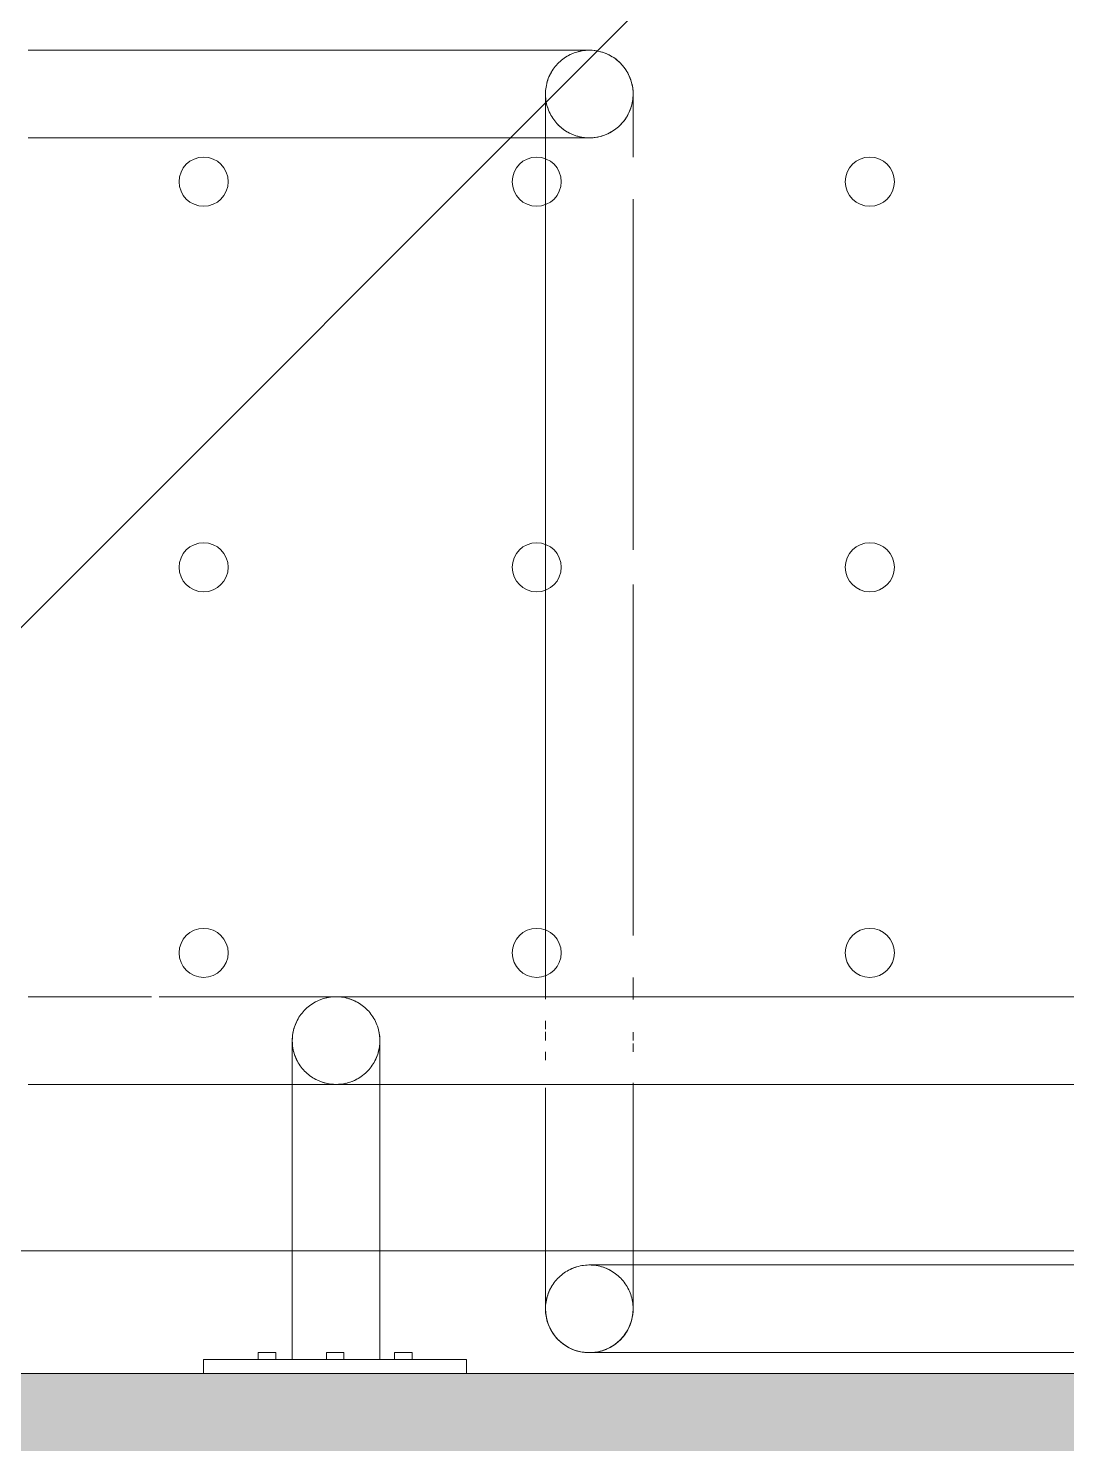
# Model space of a CAD drawing. Header units: millimetres. Extents: x 1606 to 178479, y -4237 to 231581.
# Drawn here: x 40116 to 40412.1, y 210550.1 to 210953.9 of the extents above; entities that cross this region are included whole.
import ezdxf

# ---------------------------------------------------------------- set-up
doc = ezdxf.new("R2010")
doc.units = ezdxf.units.MM
doc.linetypes.add('Dash', pattern=[1000, 600, -400])
doc.linetypes.add('Hidden_2_', pattern=[1428.76, 952.5, -476.26])
for name, color, linetype, lineweight in [('0-1', 7, 'Continuous', 5), ('A-WALL-1', 253, 'Continuous', 18), ('A-WALL-2', 9, 'Continuous', 9), ('P-SANR-FIXT-1', 9, 'Continuous', 9), ('P-SANR-FIXT-2', 6, 'Dash', 9), ('P-SANR-FIXT-HDLN-1', 9, 'Dash', 9), ('P-SANR-FIXT-HDLN-2', 131, 'Hidden_2_', 9)]:
    doc.layers.add(name, color=color, linetype=linetype, lineweight=lineweight)
doc.layers.add('A-WALL-PATT-1', color=254, linetype='Continuous', lineweight=35, transparency=1)

# ---------------------------------------------------------------- blocks, each defined once
blk = doc.blocks.new('WYA_PF_Accessible Bathroom_Option 3_with Shower - WC_Concealed Cistern-9388108-WAREHOUSE SLAB PLAN')
at = {"layer": 'P-SANR-FIXT-HDLN-1'}
for p, q in [((1250, 334.98), (1250, 517.5)), ((1250, 270.02), (1250, 334.98)), ((1250, 0), (1250, 270.02))]:
    blk.add_line(p, q, dxfattribs=at)
at = {"layer": 'P-SANR-FIXT-HDLN-2'}
for p in [(1250, 1160), (670, 580)]:
    blk.add_line(p, (1250, 0), dxfattribs=at)
blk = doc.blocks.new('WYA_PF_DDA_Shower_Bench seat - B819687-5699423-WAREHOUSE SLAB PLAN')
at = {"layer": 'P-SANR-FIXT-1'}
for p, q in [((285, 0), (210, 0)), ((215.02, 0), (210, 0)), ((279.98, 0), (215.02, 0)), ((285, 0), (279.98, 0)), ((210, 0), (210, -4)), ((210, -4), (215.02, -4)), ((210, -4), (285, -4)), ((215.02, -4), (235.05, -4)), ((225.55, -4), (225.55, -6)), ((228.7, -4), (225.55, -4)), ((228.7, -4), (225.55, -4)), ((230.22, -4), (228.7, -4)), ((230.22, -4), (228.7, -4)), ((230.55, -4), (230.22, -4)), ((230.55, -4), (230.22, -4)), ((230.55, -6), (230.55, -4)), ((234.72, -4), (234.72, -35)), ((247.22, -4), (234.72, -4)), ((247.22, -4), (235.14, -4)), ((238.37, -4), (247.22, -4)), ((245, -4), (245, -6)), ((246.85, -4), (245, -4)), ((245.33, -4), (245, -4)), ((246.85, -4), (245.33, -4)), ((247.5, -4), (246.85, -4)), ((247.5, -4), (246.85, -4)), ((259.29, -4), (247.5, -4)), ((259.72, -4), (247.5, -4)), ((248.15, -4), (247.5, -4)), ((248.15, -4), (247.5, -4)), ((247.5, -4), (256.08, -4)), ((248.75, -4), (248.15, -4)), ((248.75, -4), (248.15, -4)), ((250, -4), (248.75, -4)), ((250, -4), (248.75, -4)), ((250, -6), (250, -4)), ((259.37, -4), (279.98, -4)), ((259.72, -35), (259.72, -4)), ((264.45, -4), (264.45, -6)), ((266.3, -4), (264.45, -4)), ((266.3, -4), (264.45, -4)), ((267.59, -4), (266.3, -4)), ((267.59, -4), (266.3, -4)), ((269.45, -4), (267.59, -4)), ((269.45, -4), (267.59, -4)), ((269.45, -6), (269.45, -4)), ((279.98, -4), (285, -4)), ((285, -4), (285, 0)), ((150, -5.98), (32.5, -5.98)), ((225.55, -6), (230.55, -6)), ((225.55, -6), (230.55, -6)), ((245, -6), (246.85, -6)), ((245, -6), (246.85, -6)), ((246.85, -6), (247.5, -6)), ((246.85, -6), (247.5, -6)), ((247.5, -6), (250, -6)), ((247.5, -6), (250, -6)), ((264.45, -6), (269.45, -6)), ((264.45, -6), (269.45, -6)), ((164.76, -25.65), (164.48, -25.23)), ((166.03, -27.19), (165.69, -26.82)), ((166.39, -27.54), (166.03, -27.19)), ((166.76, -27.87), (166.39, -27.54)), ((167.14, -28.2), (166.76, -27.87)), ((167.54, -28.5), (167.14, -28.2)), ((183.34, -27.78), (182.96, -28.11)), ((183.71, -27.44), (183.34, -27.78)), ((184.06, -27.09), (183.71, -27.44)), ((184.4, -26.72), (184.06, -27.09)), ((32.5, -30.98), (150, -30.98)), ((163.51, -30.98), (162.66, -30.98)), ((165.93, -30.98), (165.15, -30.98)), ((166.69, -30.98), (165.93, -30.98)), ((167.42, -30.98), (166.69, -30.98)), ((168.12, -30.98), (167.42, -30.98)), ((167.94, -28.79), (167.54, -28.5)), ((169.23, -29.56), (168.79, -29.32)), ((169.68, -29.79), (169.23, -29.56)), ((170.13, -29.99), (169.68, -29.79)), ((170.6, -30.18), (170.13, -29.99)), ((171.07, -30.34), (170.6, -30.18)), ((171.7, -30.98), (171.18, -30.98)), ((174.03, -30.98), (173.73, -30.98)), ((174.5, -30.97), (174, -30.94)), ((174.28, -30.98), (174.03, -30.98)), ((174.5, -30.98), (174.28, -30.98)), ((175, -30.98), (174.5, -30.97)), ((174.68, -30.98), (174.5, -30.98)), ((174.98, -30.98), (174.92, -30.98)), ((175, -30.98), (174.98, -30.98)), ((175.13, -30.98), (175, -30.98)), ((176.63, -30.87), (176.13, -30.92)), ((177.12, -30.79), (176.63, -30.87)), ((178.58, -30.45), (178.1, -30.59)), ((179.06, -30.3), (178.58, -30.45)), ((465, -35), (-465, -35)), ((-465, -35), (465, -35)), ((234.72, -35), (234.72, -50)), ((259.72, -50), (259.72, -35)), ((162.5, -37.67), (162.5, -39.16)), ((187.5, -41.27), (187.5, -39.73)), ((162.5, -42.86), (162.5, -82.93)), ((187.5, -42.86), (187.5, -41.27)), ((187.5, -81.55), (187.5, -42.86)), ((335, -82.5), (-335, -82.5)), ((250.19, -82.86), (250.67, -82.99)), ((237.82, -86.76), (238.16, -86.39)), ((238.88, -85.69), (239.25, -85.37)), ((257.16, -87.43), (257.46, -87.83)), ((257.46, -87.83), (257.74, -88.25)), ((257.74, -88.25), (258, -88.67)), ((162.5, -91.76), (162.5, -94.17)), ((187.5, -91.76), (187.5, -89.41)), ((162.5, -95), (162.5, -97.4)), ((187.5, -97.52), (187.5, -95)), ((234.72, -95), (234.73, -94.5)), ((234.72, -94.96), (234.72, -94.86)), ((234.72, -95), (234.72, -94.96)), ((234.72, -95.13), (234.72, -95)), ((259.72, -95), (259.71, -95.5)), ((259.72, -94.87), (259.72, -95)), ((259.72, -94.94), (259.72, -95)), ((187.5, -100.59), (187.5, -98.24)), ((-297.69, -107.5), (297.69, -107.5)), ((162.5, -106.75), (162.5, -113)), ((187.5, -113), (187.5, -106.8)), ((243.76, -107.01), (243.29, -106.87)), ((244.25, -107.14), (243.76, -107.01)), ((244.74, -107.25), (244.25, -107.14)), ((245.23, -107.34), (244.74, -107.25)), ((245.72, -107.41), (245.23, -107.34)), ((247.35, -107.5), (247.22, -107.5)), ((247.85, -107.48), (247.35, -107.5)), ((248.35, -107.45), (247.85, -107.48)), ((248.85, -107.39), (248.35, -107.45)), ((299.88, -107.5), (335, -107.5)), ((187.5, -126.48), (187.5, -113)), ((162.5, -124.95), (162.5, -167.05)), ((187.5, -167.05), (187.5, -126.48)), ((162.5, -167.05), (162.5, -225.05)), ((187.5, -223.52), (187.5, -167.05)), ((187.5, -236.48), (187.5, -223.52)), ((162.5, -234.95), (162.5, -335.05)), ((187.5, -333.52), (187.5, -236.48)), ((187.5, -347), (187.5, -333.52)), ((162.5, -347), (162.5, -351.46)), ((187.5, -351.46), (187.5, -347)), ((335, -352.5), (200, -352.5)), ((184.22, -356.56), (184.55, -356.93)), ((184.55, -356.93), (184.86, -357.32)), ((184.86, -357.32), (185.16, -357.72)), ((185.16, -357.72), (185.44, -358.13)), ((185.96, -358.99), (186.19, -359.43)), ((187.5, -359.2), (187.5, -359.83)), ((187.07, -361.77), (187.19, -362.25)), ((187.19, -362.25), (187.29, -362.74)), ((187.29, -362.74), (187.37, -363.24)), ((187.5, -359.83), (187.5, -360.42)), ((187.5, -365), (187.49, -365.5)), ((187.5, -364.73), (187.5, -365)), ((187.5, -364.96), (187.5, -365)), ((186.7, -369.4), (186.51, -369.87)), ((182.17, -375.24), (181.75, -375.52)), ((182.57, -374.95), (182.17, -375.24)), ((184.4, -373.24), (184.06, -373.61)), ((185.59, -371.64), (185.32, -372.06)), ((181.75, -375.52), (181.33, -375.78)), ((200, -377.5), (335, -377.5))]:
    blk.add_line(p, q, dxfattribs=at)
at = {"layer": 'P-SANR-FIXT-1', "flags": 128}
for points in [[(150, -5.98), (151, -5.98), (152, -5.98), (152.99, -5.98), (153.98, -5.98), (154.97, -5.98), (155.94, -5.98), (156.91, -5.98), (157.86, -5.98), (158.81, -5.98), (159.74, -5.98), (160.65, -5.98), (161.54, -5.98), (162.42, -5.98), (163.28, -5.98), (164.12, -5.98), (164.93, -5.98), (165.72, -5.98), (166.48, -5.98), (167.22, -5.98), (167.93, -5.98), (168.62, -5.98), (169.27, -5.98), (169.89, -5.98), (170.48, -5.98), (171.04, -5.98), (171.56, -5.98), (172.05, -5.98), (172.5, -5.98), (172.92, -5.98), (173.3, -5.98), (173.64, -5.98), (173.95, -5.98), (174.22, -5.98), (174.45, -5.98), (174.64, -5.98), (174.79, -5.98), (174.9, -5.98), (174.97, -5.98), (175, -5.98)], [(162.5, -18.48), (162.51, -17.98), (162.54, -17.48), (162.59, -16.98), (162.66, -16.48), (162.75, -15.99), (162.86, -15.51), (162.99, -15.02), (163.13, -14.54), (163.3, -14.07), (163.49, -13.61), (163.69, -13.15), (163.91, -12.7), (164.15, -12.27), (164.41, -11.84), (164.68, -11.42), (164.97, -11.01), (165.28, -10.62), (165.6, -10.23), (165.94, -9.86), (166.29, -9.51), (166.66, -9.17), (167.04, -8.84), (167.43, -8.53), (167.83, -8.24), (168.25, -7.96), (168.67, -7.7), (169.11, -7.45), (169.55, -7.23), (170.01, -7.02), (170.47, -6.83), (170.94, -6.65), (171.42, -6.5), (171.9, -6.37), (172.38, -6.25), (172.88, -6.16), (173.37, -6.08), (173.87, -6.03), (174.37, -5.99), (174.87, -5.98), (175, -5.98)], [(175, -5.98), (175.5, -5.99), (176, -6.02), (176.5, -6.07), (176.99, -6.14), (177.48, -6.23), (177.97, -6.33), (178.45, -6.46), (178.93, -6.61), (179.4, -6.78), (179.87, -6.96), (180.32, -7.17), (180.77, -7.39), (181.21, -7.63), (181.64, -7.89), (182.06, -8.16), (182.46, -8.45), (182.86, -8.76), (183.24, -9.08), (183.61, -9.42), (183.97, -9.77), (184.31, -10.13), (184.63, -10.51), (184.95, -10.9), (185.24, -11.31), (185.52, -11.72), (185.78, -12.15), (186.02, -12.58), (186.25, -13.03), (186.46, -13.48), (186.65, -13.95), (186.82, -14.42), (186.98, -14.89), (187.11, -15.37), (187.22, -15.86), (187.32, -16.35), (187.39, -16.85), (187.45, -17.34), (187.48, -17.84), (187.5, -18.34), (187.5, -18.48)], [(162.5, -18.48), (162.5, -18.51), (162.5, -18.62), (162.5, -18.8), (162.5, -19.05), (162.5, -19.37), (162.5, -19.77), (162.5, -20.23), (162.5, -20.76), (162.5, -21.36), (162.5, -22.03), (162.5, -22.76), (162.5, -23.56), (162.5, -24.42), (162.5, -25.35), (162.5, -26.34), (162.5, -27.38), (162.5, -28.49), (162.5, -29.65), (162.5, -30.86), (162.5, -32.12), (162.5, -33.44), (162.5, -34.8)], [(162.55, -19.61), (162.52, -19.11), (162.5, -18.61), (162.5, -18.48)], [(162.89, -21.58), (162.78, -21.09), (162.68, -20.6), (162.61, -20.11), (162.55, -19.61)], [(187.5, -18.48), (187.49, -18.98), (187.46, -19.48), (187.41, -19.97), (187.34, -20.47), (187.25, -20.96), (187.14, -21.45), (187.01, -21.93), (186.87, -22.41), (186.7, -22.88), (186.51, -23.34), (186.31, -23.8), (186.09, -24.25), (185.85, -24.69), (185.59, -25.12), (185.32, -25.53)], [(187.5, -35.32), (187.5, -33.94), (187.5, -32.61), (187.5, -31.32), (187.5, -30.09), (187.5, -28.91), (187.5, -27.78), (187.5, -26.72), (187.5, -25.71), (187.5, -24.76), (187.5, -23.87), (187.5, -23.05), (187.5, -22.29), (187.5, -21.6), (187.5, -20.98), (187.5, -20.42), (187.5, -19.93), (187.5, -19.51), (187.5, -19.16), (187.5, -18.88), (187.5, -18.68), (187.5, -18.54), (187.5, -18.48), (187.5, -18.48)], [(163.35, -23.01), (163.18, -22.54), (163.02, -22.06), (162.89, -21.58)], [(163.98, -24.37), (163.75, -23.92), (163.54, -23.47), (163.35, -23.01)], [(164.48, -25.23), (164.22, -24.8), (163.98, -24.37)], [(165.69, -26.82), (165.37, -26.44), (165.05, -26.05), (164.76, -25.65)], [(182.96, -28.11), (182.57, -28.42), (182.17, -28.72), (181.75, -28.99), (181.33, -29.26), (180.89, -29.5), (180.45, -29.73), (179.99, -29.94), (179.53, -30.13), (179.06, -30.3)], [(185.32, -25.53), (185.03, -25.94), (184.72, -26.34), (184.4, -26.72)], [(162.66, -30.98), (161.78, -30.98), (160.89, -30.98), (159.98, -30.98), (159.06, -30.98), (158.12, -30.98), (157.17, -30.98), (156.2, -30.98), (155.23, -30.98), (154.25, -30.98), (153.26, -30.98), (152.27, -30.98), (151.27, -30.98), (150.27, -30.98), (150, -30.98)], [(165.15, -30.98), (164.34, -30.98), (163.51, -30.98)], [(168.79, -29.32), (168.36, -29.07), (167.94, -28.79)], [(169.44, -30.98), (168.8, -30.98), (168.12, -30.98)], [(171.18, -30.98), (170.63, -30.98), (170.05, -30.98), (169.44, -30.98)], [(172.03, -30.62), (171.55, -30.49), (171.07, -30.34)], [(173.03, -30.98), (172.62, -30.98), (172.17, -30.98), (171.7, -30.98)], [(173.01, -30.82), (172.52, -30.73), (172.03, -30.62)], [(174, -30.94), (173.5, -30.89), (173.01, -30.82)], [(173.73, -30.98), (173.4, -30.98), (173.03, -30.98)], [(174.92, -30.98), (174.82, -30.98), (174.68, -30.98)], [(176.13, -30.92), (175.63, -30.96), (175.13, -30.98)], [(178.1, -30.59), (177.62, -30.7), (177.12, -30.79)], [(162.5, -34.8), (162.5, -36.21), (162.5, -37.67)], [(187.5, -39.73), (187.5, -38.22), (187.5, -36.75), (187.5, -35.32)], [(162.5, -39.16), (162.5, -40.7), (162.5, -42.27), (162.5, -42.86)], [(234.72, -82.62), (234.72, -81.35), (234.72, -80.04), (234.72, -78.67), (234.72, -77.26), (234.72, -75.81), (234.72, -74.31), (234.72, -72.78), (234.72, -71.21), (234.72, -69.61), (234.72, -67.97), (234.72, -66.31), (234.72, -64.62), (234.72, -62.9), (234.72, -61.17), (234.72, -59.42), (234.72, -57.65), (234.72, -55.87), (234.72, -54.08), (234.72, -52.28), (234.72, -50.49), (234.72, -50)], [(259.72, -50), (259.72, -51.8), (259.72, -53.6), (259.72, -55.39), (259.72, -57.17), (259.72, -58.94), (259.72, -60.7), (259.72, -62.44), (259.72, -64.16), (259.72, -65.85), (259.72, -67.52), (259.72, -69.17), (259.72, -70.78), (259.72, -72.36), (259.72, -73.9), (259.72, -75.41), (259.72, -76.87), (259.72, -78.3), (259.72, -79.67), (259.72, -81), (259.72, -82.28)], [(234.72, -94.86), (234.72, -94.68), (234.72, -94.43), (234.72, -94.1), (234.72, -93.71), (234.72, -93.25), (234.72, -92.72), (234.72, -92.12), (234.72, -91.45), (234.72, -90.71), (234.72, -89.91), (234.72, -89.05), (234.72, -88.13), (234.72, -87.14), (234.72, -86.09), (234.72, -84.99), (234.72, -83.83), (234.72, -82.62)], [(239.25, -85.37), (239.65, -85.05), (240.05, -84.76), (240.46, -84.48), (240.89, -84.22), (241.33, -83.98), (241.77, -83.75), (242.23, -83.54), (242.69, -83.35), (243.16, -83.18), (243.63, -83.02), (244.12, -82.89), (244.6, -82.78), (245.09, -82.68), (245.59, -82.61), (246.09, -82.55), (246.58, -82.52), (247.08, -82.5), (247.22, -82.5)], [(247.22, -82.5), (247.72, -82.51), (248.22, -82.54), (248.71, -82.59), (249.21, -82.66), (249.7, -82.75), (250.19, -82.86)], [(250.67, -82.99), (251.15, -83.13), (251.62, -83.3), (252.09, -83.49)], [(252.09, -83.49), (252.54, -83.69), (252.99, -83.91), (253.43, -84.15), (253.86, -84.41), (254.28, -84.68), (254.68, -84.97), (255.08, -85.28), (255.46, -85.6), (255.83, -85.94), (256.19, -86.29), (256.53, -86.66), (256.85, -87.04), (257.16, -87.43)], [(259.72, -82.28), (259.72, -83.51), (259.72, -84.68), (259.72, -85.8), (259.72, -86.86), (259.72, -87.87), (259.72, -88.81), (259.72, -89.69), (259.72, -90.5), (259.72, -91.26), (259.72, -91.94), (259.72, -92.56), (259.72, -93.11), (259.72, -93.59), (259.72, -94), (259.72, -94.35), (259.72, -94.62), (259.72, -94.81), (259.72, -94.94)], [(235.52, -90.6), (235.71, -90.13), (235.91, -89.68), (236.13, -89.23), (236.37, -88.79), (236.63, -88.36), (236.9, -87.94), (237.19, -87.54), (237.5, -87.14), (237.82, -86.76)], [(238.16, -86.39), (238.51, -86.03), (238.88, -85.69)], [(258, -88.67), (258.24, -89.11), (258.47, -89.55), (258.68, -90.01), (258.87, -90.47)], [(234.73, -94.5), (234.76, -94), (234.81, -93.5), (234.88, -93.01), (234.97, -92.52), (235.08, -92.03), (235.21, -91.55), (235.35, -91.07), (235.52, -90.6)], [(258.87, -90.47), (259.04, -90.94), (259.19, -91.42), (259.33, -91.9), (259.44, -92.38), (259.54, -92.88), (259.61, -93.37), (259.67, -93.87), (259.7, -94.37), (259.72, -94.87)], [(236.19, -100.89), (235.97, -100.45), (235.76, -99.99), (235.57, -99.53), (235.4, -99.06), (235.24, -98.58), (235.11, -98.1), (235, -97.62), (234.9, -97.12), (234.83, -96.63), (234.77, -96.13), (234.73, -95.63), (234.72, -95.13)], [(259.71, -95.5), (259.68, -96), (259.63, -96.5), (259.56, -96.99), (259.47, -97.48), (259.36, -97.97), (259.23, -98.45), (259.08, -98.93), (258.92, -99.4), (258.73, -99.87), (258.53, -100.32), (258.31, -100.77)], [(243.29, -106.87), (242.82, -106.7), (242.35, -106.51), (241.89, -106.31), (241.45, -106.09), (241.01, -105.85), (240.58, -105.59), (240.16, -105.32), (239.75, -105.03), (239.36, -104.72), (238.98, -104.4), (238.61, -104.06), (238.25, -103.71), (237.91, -103.34), (237.58, -102.96), (237.27, -102.57), (236.98, -102.17), (236.7, -101.75), (236.44, -101.33), (236.19, -100.89)], [(258.31, -100.77), (258.07, -101.21), (257.81, -101.64), (257.54, -102.06), (257.24, -102.46), (256.94, -102.86), (256.62, -103.24), (256.28, -103.61), (255.93, -103.97), (255.56, -104.31), (255.18, -104.63), (254.79, -104.95), (254.39, -105.24), (253.97, -105.52), (253.55, -105.78), (253.11, -106.02), (252.66, -106.25), (252.21, -106.46), (251.75, -106.65), (251.28, -106.82), (250.8, -106.98), (250.32, -107.11), (249.83, -107.22), (249.34, -107.32), (248.85, -107.39)], [(247.22, -107.5), (246.72, -107.49), (246.22, -107.46), (245.72, -107.41)], [(162.5, -365), (162.5, -364.98), (162.5, -364.92), (162.5, -364.82), (162.5, -364.68), (162.5, -364.5), (162.5, -364.28), (162.5, -364.03), (162.5, -363.73), (162.5, -363.4), (162.5, -363.03), (162.5, -362.62), (162.5, -362.17), (162.5, -361.7), (162.5, -361.18), (162.5, -360.63), (162.5, -360.05), (162.5, -359.44), (162.5, -358.8), (162.5, -358.12), (162.5, -357.42), (162.5, -356.69), (162.5, -355.93), (162.5, -355.15), (162.5, -354.34), (162.5, -353.51), (162.5, -352.66), (162.5, -351.78), (162.5, -351.46)], [(162.5, -365), (162.51, -364.5), (162.54, -364), (162.59, -363.5), (162.66, -363.01), (162.75, -362.52), (162.86, -362.03), (162.99, -361.55), (163.13, -361.07), (163.3, -360.6), (163.49, -360.13), (163.69, -359.68), (163.91, -359.23), (164.15, -358.79), (164.41, -358.36), (164.68, -357.94), (164.97, -357.54), (165.28, -357.14), (165.6, -356.76), (165.94, -356.39), (166.29, -356.03), (166.66, -355.69), (167.04, -355.37), (167.43, -355.05), (167.83, -354.76), (168.25, -354.48), (168.67, -354.22), (169.11, -353.98), (169.55, -353.75), (170.01, -353.54), (170.47, -353.35), (170.94, -353.18), (171.42, -353.02), (171.9, -352.89), (172.38, -352.78), (172.88, -352.68), (173.37, -352.61), (173.87, -352.55), (174.37, -352.52), (174.87, -352.5), (175.36, -352.51), (175.86, -352.53), (176.36, -352.57), (176.86, -352.64), (177.35, -352.72), (177.84, -352.83), (178.32, -352.95), (178.8, -353.09), (179.28, -353.25), (179.74, -353.43), (180.2, -353.63), (180.65, -353.85), (181.09, -354.09), (181.53, -354.34), (181.95, -354.61), (182.36, -354.89), (182.75, -355.2), (183.14, -355.51), (183.51, -355.85)], [(200, -352.5), (199, -352.5), (198, -352.5), (197.01, -352.5), (196.02, -352.5), (195.03, -352.5), (194.06, -352.5), (193.09, -352.5), (192.14, -352.5), (191.19, -352.5), (190.26, -352.5), (189.35, -352.5), (188.46, -352.5), (187.58, -352.5), (186.72, -352.5), (185.88, -352.5), (185.07, -352.5), (184.28, -352.5), (183.52, -352.5), (182.78, -352.5), (182.07, -352.5), (181.38, -352.5), (180.73, -352.5), (180.11, -352.5), (179.52, -352.5), (178.96, -352.5), (178.44, -352.5), (177.95, -352.5), (177.5, -352.5), (177.08, -352.5), (176.7, -352.5), (176.36, -352.5), (176.05, -352.5), (175.78, -352.5), (175.55, -352.5), (175.36, -352.5), (175.21, -352.5), (175.1, -352.5), (175.03, -352.5), (175, -352.5)], [(187.5, -351.46), (187.5, -352.33), (187.5, -353.19), (187.5, -354.03)], [(187.5, -354.03), (187.5, -354.85), (187.5, -355.64)], [(183.51, -355.85), (183.87, -356.19), (184.22, -356.56)], [(185.44, -358.13), (185.71, -358.56), (185.96, -358.99)], [(187.5, -355.64), (187.5, -356.41), (187.5, -357.15)], [(187.5, -357.15), (187.5, -357.86), (187.5, -358.55), (187.5, -359.2)], [(186.19, -359.43), (186.41, -359.88), (186.6, -360.35), (186.78, -360.81)], [(186.78, -360.81), (186.94, -361.29), (187.07, -361.77)], [(187.37, -363.24), (187.44, -363.73), (187.48, -364.23), (187.5, -364.73)], [(187.5, -360.42), (187.5, -360.98), (187.5, -361.51), (187.5, -362), (187.5, -362.46)], [(187.5, -362.46), (187.5, -362.88), (187.5, -363.26), (187.5, -363.61), (187.5, -363.92), (187.5, -364.19), (187.5, -364.43), (187.5, -364.62)], [(181.33, -375.78), (180.89, -376.02), (180.45, -376.25), (179.99, -376.46), (179.53, -376.65), (179.06, -376.82), (178.58, -376.98), (178.1, -377.11), (177.62, -377.22), (177.12, -377.32), (176.63, -377.39), (176.13, -377.45), (175.63, -377.48), (175.13, -377.5), (174.64, -377.49), (174.14, -377.47), (173.64, -377.43), (173.14, -377.36), (172.65, -377.28), (172.16, -377.17), (171.68, -377.05), (171.2, -376.91), (170.72, -376.75), (170.26, -376.57), (169.8, -376.37), (169.35, -376.15), (168.91, -375.91), (168.47, -375.66), (168.05, -375.39), (167.64, -375.11), (167.25, -374.8), (166.86, -374.49), (166.49, -374.15), (166.13, -373.81), (165.78, -373.44), (165.45, -373.07), (165.14, -372.68), (164.84, -372.28), (164.56, -371.87), (164.29, -371.44), (164.04, -371.01), (163.81, -370.57), (163.59, -370.12), (163.4, -369.65), (163.22, -369.19), (163.06, -368.71), (162.93, -368.23), (162.81, -367.75), (162.71, -367.26), (162.63, -366.76), (162.56, -366.27), (162.52, -365.77), (162.5, -365.27), (162.5, -365)], [(187.34, -366.99), (187.25, -367.48), (187.14, -367.97), (187.01, -368.45)], [(187.49, -365.5), (187.46, -366), (187.41, -366.5), (187.34, -366.99)], [(187.5, -364.62), (187.5, -364.77), (187.5, -364.89), (187.5, -364.96)], [(186.09, -370.77), (185.85, -371.21), (185.59, -371.64)], [(186.51, -369.87), (186.31, -370.32), (186.09, -370.77)], [(187.01, -368.45), (186.87, -368.93), (186.7, -369.4)], [(183.34, -374.31), (182.96, -374.63), (182.57, -374.95)], [(184.06, -373.61), (183.71, -373.97), (183.34, -374.31)], [(185.32, -372.06), (185.03, -372.46), (184.72, -372.86), (184.4, -373.24)], [(175, -377.5), (175.02, -377.5), (175.08, -377.5), (175.18, -377.5), (175.32, -377.5), (175.5, -377.5), (175.72, -377.5), (175.97, -377.5), (176.27, -377.5), (176.6, -377.5), (176.97, -377.5), (177.38, -377.5), (177.83, -377.5), (178.3, -377.5), (178.82, -377.5), (179.37, -377.5), (179.95, -377.5), (180.56, -377.5), (181.2, -377.5), (181.88, -377.5), (182.58, -377.5), (183.31, -377.5), (184.07, -377.5), (184.85, -377.5), (185.66, -377.5), (186.49, -377.5), (187.34, -377.5), (188.22, -377.5), (189.11, -377.5), (190.02, -377.5), (190.94, -377.5), (191.88, -377.5), (192.83, -377.5), (193.8, -377.5), (194.77, -377.5), (195.75, -377.5), (196.74, -377.5), (197.73, -377.5), (198.73, -377.5), (199.73, -377.5), (200, -377.5)]]:
    blk.add_lwpolyline(points, dxfattribs=at)
at = {"layer": 'P-SANR-FIXT-1'}
for centre, radius, start, end in [((175, -18.48), 12.5, 0, 180), ((175, -18.48), 12.5, 360, 180), ((175, -18.48), 12.5, 330, 360), ((175, -18.48), 12.5, 330, 360), ((175, -18.48), 12.5, 240, 255), ((175, -18.48), 12.5, 240, 255), ((175, -18.48), 12.5, 287.2944, 300), ((175, -18.48), 12.5, 287.2944, 300), ((247.22, -95), 12.5, 105, 117.9042), ((247.22, -95), 12.5, 90, 102.9721), ((247.22, -95), 12.5, 76.902, 90), ((247.22, -95), 12.5, 61.8336, 75), ((247.22, -95), 12.5, 152.2117, 177.7563), ((247.22, -95), 12.5, 15, 28.2803), ((247.22, -95), 12.5, 180, 192.763), ((247.22, -95), 12.5, 346.6939, 0), ((247.22, -95), 12.5, 331.7197, 345), ((247.22, -95), 12.5, 240, 252.9531), ((247.22, -95), 12.5, 255, 268.0252), ((247.22, -95), 12.5, 271.9558, 285), ((247.22, -95), 12.5, 286.8843, 300), ((95, -120), 7, 0, 180), ((95, -120), 7, 0, 180), ((190, -120), 7, 0, 180), ((190, -120), 7, 0, 180), ((285, -120), 7, 0, 180), ((285, -120), 7, 0, 180), ((95, -120), 7, 180, 360), ((95, -120), 7, 180, 360), ((190, -120), 7, 180, 360), ((190, -120), 7, 180, 360), ((285, -120), 7, 180, 360), ((285, -120), 7, 180, 360), ((95, -230), 7, 0, 180), ((95, -230), 7, 0, 180), ((190, -230), 7, 0, 180), ((190, -230), 7, 0, 180), ((285, -230), 7, 0, 180), ((285, -230), 7, 0, 180), ((95, -230), 7, 180, 360), ((95, -230), 7, 180, 360), ((190, -230), 7, 180, 360), ((190, -230), 7, 180, 360), ((285, -230), 7, 180, 360), ((285, -230), 7, 180, 360), ((95, -340), 7, 0, 180), ((95, -340), 7, 0, 180), ((190, -340), 7, 0, 180), ((190, -340), 7, 0, 180), ((285, -340), 7, 0, 180), ((285, -340), 7, 0, 180), ((95, -340), 7, 180, 0), ((95, -340), 7, 180, 360), ((190, -340), 7, 180, 0), ((190, -340), 7, 180, 360), ((285, -340), 7, 180, 0), ((285, -340), 7, 180, 360), ((175, -365), 12.5, 45, 120), ((175, -365), 12.5, 45, 120), ((175, -365), 12.5, 135, 165), ((175, -365), 12.5, 135, 165), ((175, -365), 12.5, 15, 28.424), ((175, -365), 12.5, 15, 28.424), ((175, -365), 12.5, 166.3811, 180), ((175, -365), 12.5, 166.3811, 180), ((175, -365), 12.5, 180, 300), ((175, -365), 12.5, 180, 300), ((175, -365), 12.5, 330, 339.357), ((175, -365), 12.5, 330, 339.357), ((175, -365), 12.5, 339.357, 345), ((175, -365), 12.5, 339.357, 345)]:
    blk.add_arc(centre, radius, start, end, dxfattribs=at)
blk = doc.blocks.new('WYA_PF_DDA_Clearance_Shower - Accessible Pan_Clearance-5699492-WAREHOUSE SLAB PLAN')
at = {"layer": 'P-SANR-FIXT-2'}
for p, q in [((0, 334.98), (0, 517.5)), ((0, 270.02), (0, 334.98)), ((0, 0), (0, 270.02))]:
    blk.add_line(p, q, dxfattribs=at)
blk = doc.blocks.new('23068_Challenger Spec EF_Central_v23_rvt-1-WAREHOUSE SLAB PLAN')
at = {"layer": 'A-WALL-PATT-1'}
blk.add_hatch(color=256, dxfattribs=at).paths.add_polyline_path([(30200.28, 210430.1), (30422.08, 210430.1), (30422.08, 210530.11), (30828.48, 210530.11), (30828.48, 210430.1), (33410.28, 210432.19), (33410.28, 210570.1), (30200.28, 210570.1), (30200.28, 210469.62)])
at = {"layer": 'A-WALL-1'}
for p, q in [((30470.3, 210570.1), (30200.28, 210570.1)), ((30535.25, 210570.1), (30470.3, 210570.1)), ((30717.78, 210570.1), (30535.25, 210570.1))]:
    blk.add_line(p, q, dxfattribs=at)
at = {"layer": 'A-WALL-2'}
for p, q in [((30470.3, 210570.1), (30200.28, 210570.1)), ((30535.25, 210570.1), (30470.3, 210570.1)), ((30717.78, 210570.1), (30535.25, 210570.1))]:
    blk.add_line(p, q, dxfattribs=at)
at = {"layer": 'P-SANR-FIXT-1'}
for name, p, rotation in [('WYA_PF_Accessible Bathroom_Option 3_with Shower - WC_Concealed Cistern-9388108-WAREHOUSE SLAB PLAN', (30200.28, 211820.1), 270.0000000000001), ('WYA_PF_DDA_Clearance_Shower - Accessible Pan_Clearance-5699492-WAREHOUSE SLAB PLAN', (30200.28, 210570.1), 269.9999999999999), ('WYA_PF_DDA_Shower_Bench seat - B819687-5699423-WAREHOUSE SLAB PLAN', (30750.28, 210570.1), 180)]:
    blk.add_blockref(name, p, dxfattribs=dict(at, rotation=rotation))

msp = doc.modelspace()

# ---------------------------------------------------------------- block references
at = {"layer": '0-1'}
msp.add_blockref('23068_Challenger Spec EF_Central_v23_rvt-1-WAREHOUSE SLAB PLAN', (9700.68, 0), dxfattribs=at)

doc.saveas('drawing.dxf')
